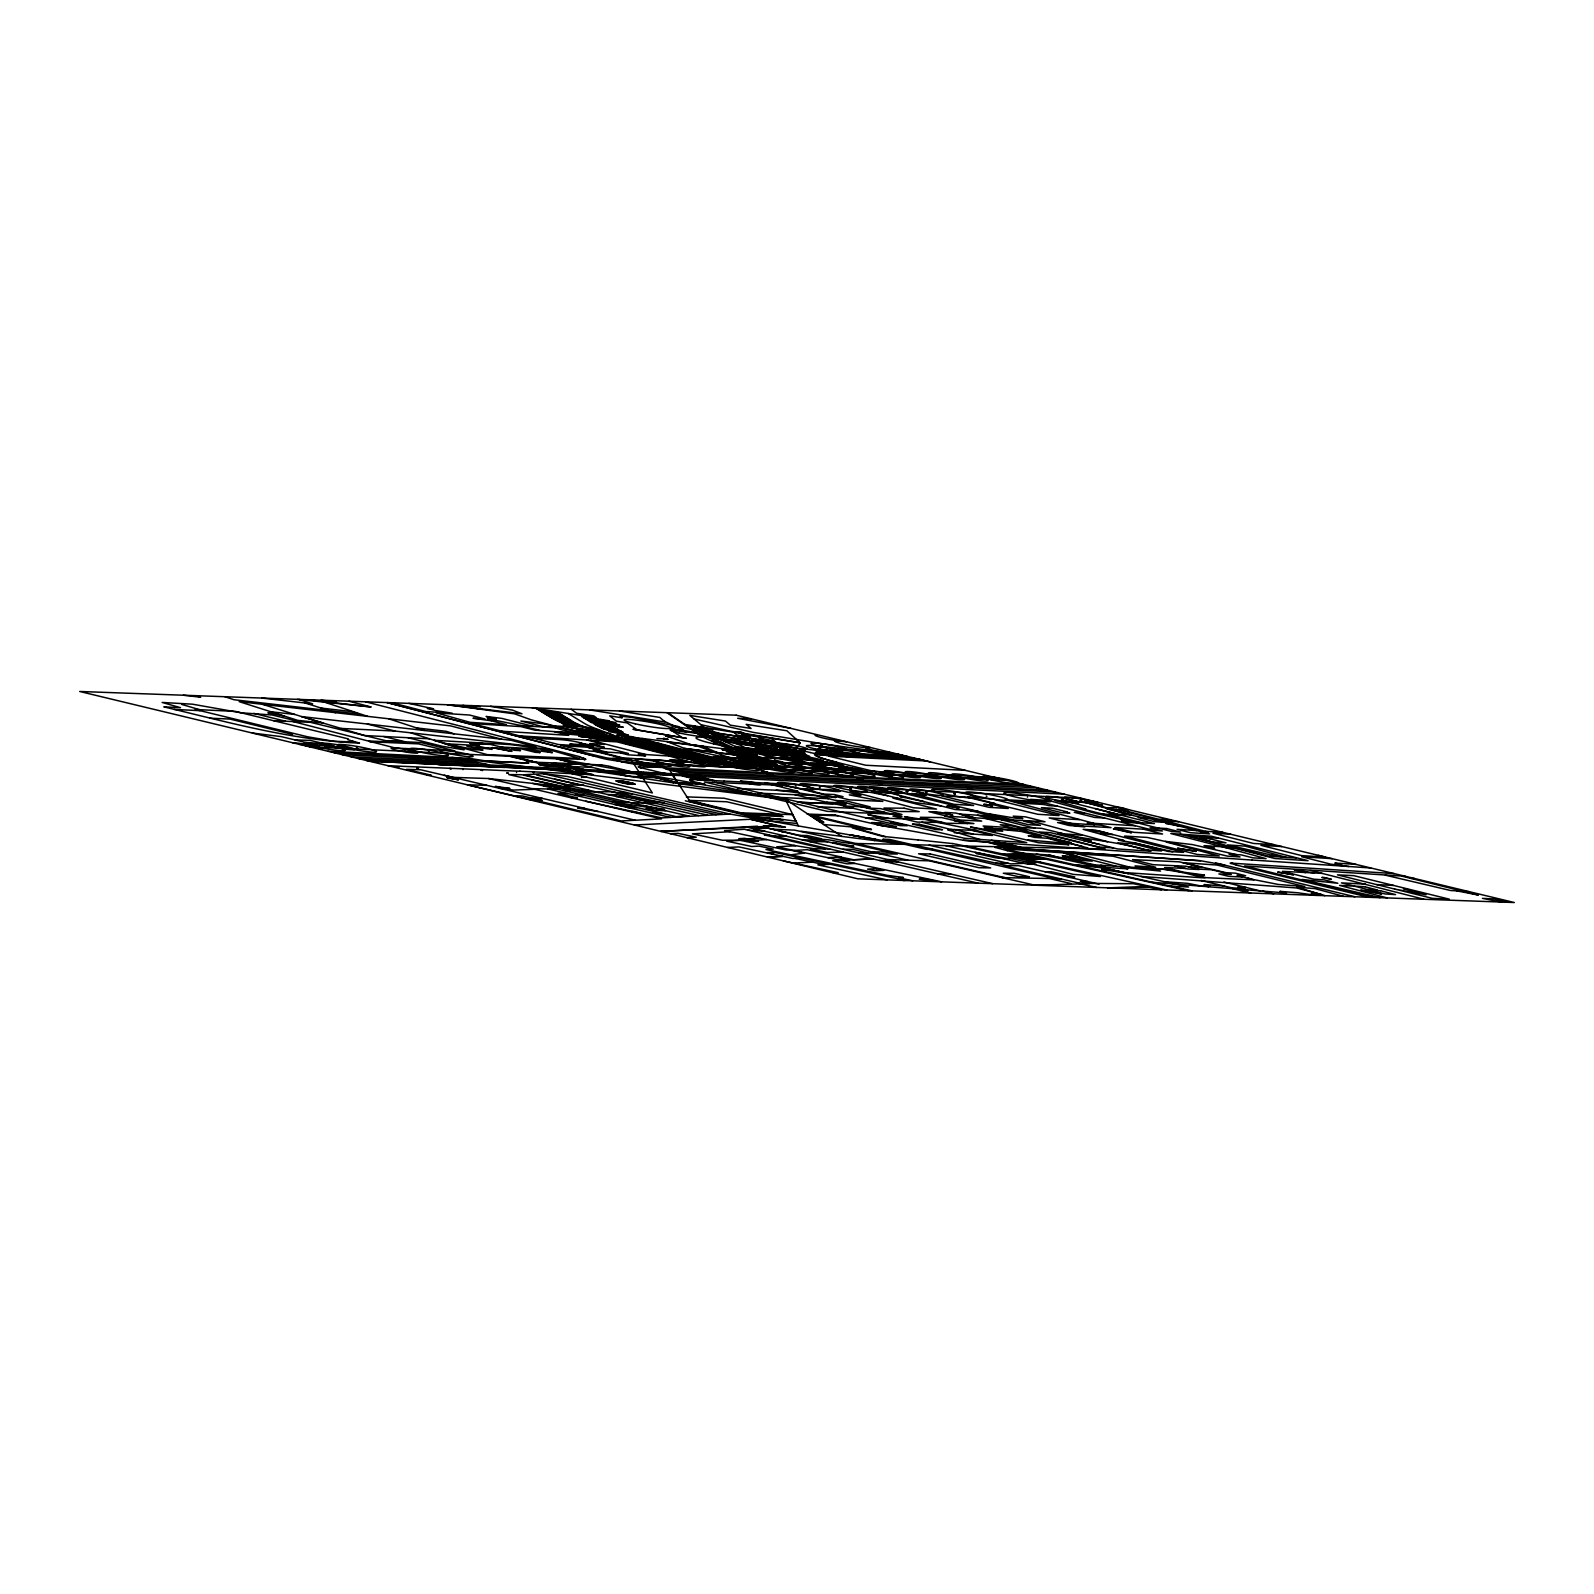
<?xml version="1.0" encoding="UTF-8"?>
<svg xmlns="http://www.w3.org/2000/svg" width="1594" height="1594" viewBox="0 0 1594 1594"><rect width="100%" height="100%" fill="white"/><g stroke="black" fill="none" stroke-linecap="round" stroke-linejoin="round"><path stroke-width="1.5" d="M849.761 834.838L875.106 839.699M850.16 834.877L904.655 844.322L856.197 843.525L794.509 830.115L772.871 829.259M875.305 839.321L874.787 840.556L875.305 839.321L729.893 814.036L567.325 776.477L543.215 773.668L524.107 774.764L567.783 784.826L583.743 785.184M634.751 737.783L637.998 738.102M790.086 744.777L787.277 749.359A79.7 7.352 9.9 0 0 817.622 760.916L859.485 771.217M790.644 744.916L787.854 749.459A79.102 7.312 9.9 0 0 817.981 760.936M743.82 732.981L739.198 731.825L760.278 749.618L842.25 775.62L837.687 774.545M797.478 746.032L794.489 750.635A72.368 6.675 9.9 0 0 819.555 760.497L863.968 771.416M704.289 727.541L689.784 715.387L725.469 721.066L730.331 725.17L751.113 728.478L746.171 724.334L786.918 730.789L800.188 742.844L795.067 750.734A71.77 6.635 9.9 0 0 819.934 760.537M822.026 743.701L814.614 754.181A51.925 4.802 9.9 0 0 836.272 762.211L876.302 771.994M899.175 754.44L823.022 743.86L815.65 755.018A50.928 4.702 9.9 0 0 836.83 762.231M638.277 766.873L652.504 767.252C633.934 761.195 614.148 762.47 595.538 756.433L386.963 702.575M667.627 736.049L666.392 736.049L695.323 746.131M762.131 771.177L767.929 772.233L762.151 771.217L766.375 772.213M584.38 760.039L585.476 759.222L583.464 758.067M751.252 757.648L726.306 751.77L757.688 756.313L763.566 758.206L731.825 754.201L770.759 761.454L753.942 759.162M751.432 757.887L756.433 760.019L736.886 756.672L753.703 758.883M742.585 732.901C727.223 729.773 748.443 734.137 740.413 732.861M885.686 774.724L891.265 775.64M772.552 757.489L802.2 759.78C782.076 758.644 758.365 757.289 741.529 745.653L735.033 743.402L741.848 742.645L734.515 739.337L742.844 738.5L736.229 736.089M621.72 781.857L625.506 782.774M351.537 741.11L354.884 741.967L333.903 741.29L307.682 736.807L195.185 709.469L235.414 711.402L348.448 738.919L347.751 739.676L359.507 743.123C293.077 740.453 228.36 722.261 163.823 706.859L180.501 707.676L162.15 702.456L192.456 704.189L241.192 712.817L272.215 715.009L300.509 721.903L273.63 720.707M638.776 773.748L670.337 775.122M996.748 847.151L995.015 847.39L1007.328 850.658M838.544 770.241L807.421 762.689L802.539 761.075L799.451 758.186L774.305 750.953L776.019 749.957L772.951 748.782L777.115 747.984L772.99 745.534L776.198 744.936L772.393 743.262L777.713 742.784M638.457 766.714L639.732 766.674M638.397 773.668L637.082 773.708M693.788 745.175L697.554 745.673M871.42 829.617L852.312 827.924L882.678 836.432M585.775 801.204L661.649 817.901L729.893 814.036M814.195 760.039L759.441 757.548M663.762 738.5L667.786 739.198L663.781 738.62M673.027 782.754L673.086 782.754A18.351 1.694 9.9 0 0 672.947 781.737L672.09 781.379A18.351 1.694 9.9 0 0 641.565 775.76L640.868 775.72A18.351 1.694 9.9 0 0 638.158 776.657L638.477 776.816A18.351 1.694 9.9 0 0 642.681 778.211L643.318 778.39M1232.541 862.952L1230.847 863.589M627.598 783.013C625.366 783.431 632.718 783.272 626.223 782.515M730.032 831.729L692.394 833.861L722.361 840.237L742.963 840.217L726.625 841.154L751.77 846.514L759.023 846.095L773.249 849.124L765.957 849.522L887.28 875.365L903.399 877.497L898.578 877.776L912.724 880.785M760.059 838.145L747.267 838.862L754.002 840.317L766.754 839.58M791.122 849.861L786.739 850.12L740.572 840.357M793.852 850.439L807.102 849.702L841.014 856.914L827.824 857.652M790.803 854.822L804.392 853.089L789.608 849.941M854.922 863.41L847.171 863.848L832.666 860.76L872.755 858.867L853.806 859.804L840.098 856.954M660.653 831.331L771.994 826.19M661.032 831.41L757.568 826.21M793.772 845.358L814.016 848.745L829.717 848.964M814.016 848.745L810.429 848.944L827.147 852.451L843.246 852.073M444.168 775.262L452.935 777.354L488.541 778.53L532.595 783.391L676.294 816.686L688.827 816.048L508.765 774.584L521.816 774.724L698.75 815.55M676.294 816.686L688.827 816.048M634.332 824.995L750.495 819.276A11.198 1.036 9.9 0 1 752.527 819.316L797.219 823.48M903.24 880.506L905.531 880.386L774.286 852.272L767.073 852.611L773.927 854.085L772.572 854.145M767.591 857.074L782.873 856.357L767.431 857.034M801.483 858.09L792.895 858.489L739.018 846.932L727.601 847.45M793.453 863.051L812.661 862.155M830.374 864.287L817.822 864.865L887.081 879.868M840.715 860.401L849.383 860.003L835.834 857.213M1089.519 883.554L1035.164 885.268L929.222 860.84L887.938 859.584M1023.986 863.31L1010.795 863.888L929.123 845.159M686.875 837.647L696.259 837.248L678.187 833.363L670.397 833.682M1169.617 886.005L1188.666 887.021L1176.83 884.232M753.783 828.721L768.129 828.183L817.403 840.098L802.26 839.879M833.283 872.894L838.165 872.695L783.411 860.88M834.041 764.981L769.344 762.111M722.002 739.596L714.491 739.078M778.549 766.156L853.906 769.902M1003.084 854.065L1020.798 853.667M1006.412 854.842L1024.464 854.444L1007.109 850.638M1023.986 858.708L1041.878 858.309L1159.017 884.232M1027.672 859.465L1045.186 859.066M1060.966 878.912L1056.304 879.011L929.382 849.383M1015.717 857.911L1008.245 857.931L1026.197 861.956L1040.842 862.394M1107.531 887.818L1148.876 887.041L1161.329 889.771M1107.71 887.838L1148.876 887.041L1133.553 883.714L1077.982 883.315L1096.632 887.44M1068.379 877.079L1074.854 876.979L1051.343 871.779L1044.947 871.719M595.997 791.839L612.694 791.74M554.612 779.127L616.559 792.616L627.08 792.656L722.54 814.295M571.349 797.857L577.287 797.837L557.98 793.334L567.902 793.613M975.229 852.332L1009.46 858.947L995.592 857.811L976.146 853.428L980.011 853.428M933.028 849.443L926.512 849.343L882.817 839.301L889.432 839.4L912.246 844.641L945.561 845.657L1027.652 864.147L1035.841 864.127L1026.197 861.956M1027.652 864.147L1033.012 864.147L1073.061 874.349L1100.418 876.541L1038.013 862.294M632.419 738.321L616.858 734.854L631.662 736.647L636.365 738.321L628.375 738.62L647.861 741.907L632.28 738.46M749.698 765.08L694.705 745.056M740.313 765.459L742.704 765.877L634.89 737.504M760.338 764.781L767.132 765.02L747.586 761.673L772.512 767.611L752.966 764.203L759.78 764.502M621.002 793.772L632.18 793.812M741.768 812.82L743.422 812.88M598.866 792.497L579.299 790.823M575.095 795.286L584.101 795.326M937.85 822.404L977.401 830.554L950.662 829.398M903.559 818.838L917.208 822.086L941.895 822.444M799.849 835.435L807.142 835.515L821.687 838.842L814.295 838.743M851.136 842.827C840.118 843.605 829.836 838.125 818.698 839.759M751.85 738.839L755.895 739.477M664.24 802.858L636.743 799.072L707.636 815.112M809.692 841.572L827.545 841.771M836.75 843.465L832.686 842.549L853.866 846.235L846.693 846.155M871.579 851.854L888.695 852.053M912.246 844.641L995.851 863.131L1008.185 863.29M543.773 785.981L559.115 786.181L532.595 783.391M954.029 820.412L973.914 823.58L946.358 823.261L920.296 817.284L941.616 817.563L967.518 823.5L954.029 820.412M747.686 830.056L765.08 831.331M945.561 845.657L1105.18 848.964L1010.018 825.353L1000.195 824.756L1071.288 842.788L1050.884 838.564L1055.726 838.842M1087.905 881.562L1080.393 881.462L1089.519 883.554M636.743 799.072L638.915 799.112L617.834 794.709L607.772 794.549M665.535 810.688L654.556 810.529L646.028 808.557L656.967 808.716L612.096 801.822L629.391 802.36M768.906 834.937L764.323 834.877L825.094 848.885M773.847 836.073L786.619 836.272M843.047 849.263L852.89 849.403L868.511 853.109M879.569 860.441L892.52 860.64M885.367 861.776L898.398 861.995M531.599 779.845L580.375 789.966L588.445 790.106M565.491 784.806L567.783 784.826M564.037 786.201L572.107 786.32M503.744 788.313L509.901 788.412L495.435 786.4L503.724 788.313M615.882 796.422L624.35 796.562L647.881 801.403M660.235 809.473L664.519 809.533L642.98 805.488M781.598 831.789L784.128 831.829M811.645 838.763L814.574 838.803M937.352 873.751L950.642 874.01M624.051 804.591L614.387 804.392L630.288 807.441L627.219 807.381L637.102 807.62M652.504 813.239L662.187 813.438M534.727 789.309L513.507 790.066L498.902 788.173M531.858 788.631L557.681 789.209M631.005 802.738L656.449 803.376M634.432 811.565L631.503 811.485L640.569 813M786.858 763.127L812.243 763.765M788.392 763.367L814.315 764.223M514.025 795.765L522.513 795.964L542 800.527L533.273 800.288L467.321 784.806L486.847 785.344M858.787 852.87L878.115 853.348L907.922 860.182M426.953 775.082L431.137 775.182L406.45 769.384L420.756 769.782L635.229 820.233M528.252 799.112L537.895 800.407M295.029 739.935L310.133 740.373L334.262 746.052L299.413 744.378M913.94 757.987L816.726 752.766M562.662 790.365L571.588 790.624L621.261 802.161M542.438 798.415L531.738 798.116L542 800.527M584.46 808.297L577.765 808.118L598.268 811.545M715.885 782.475L865.343 817.702L924.938 819.455L937.83 822.404M834.937 815.012L807.142 814.076L871.181 829.358M811.047 814.873L838.105 815.769M907.245 756.393L850.857 753.165L819.336 749.06M800.766 756.293L745.773 751.212M763.327 825.812L779.127 826.708M1239.674 890.369L1248.241 890.667L1244.177 889.611M656.927 738.58L667.308 738.958M815.57 754.819L920.435 759.561M536.002 762.271L577.506 763.765M592.31 767.431L542.159 765.22M489.119 764.881L462.878 759.083L334.282 752.766M677.291 782.674L701.4 783.531M680.259 783.431L705.046 784.308M686.436 796.88L724.134 798.235L792.836 814.673L798.415 825.911M701.659 804.711L708.115 804.95M780.801 815.371L743.342 814.016L689.704 801.204M745.095 815.092L783.152 816.546L778.609 814.155L726.764 801.762L689.106 800.387L740.931 812.801L792.836 814.673L785.404 799.431M1087.367 864.426L1171.371 869.766L1204.925 877.955L1123.611 872.516L1087.566 864.426M1380.005 897.661L1301.84 879.45L1337.864 883.275L1324.375 879.888L1313.735 879.191L1282.353 871.34L1322.223 873.373M1373.39 897.422L1244.535 865.941L1405.27 876.282M751.173 718.814L737.683 718.296L790.823 728.358M902.981 755.357L821.269 746.331M485.732 747.885L506.513 748.343L490.514 744.458L470.071 743.422L479.136 745.613L444.885 743.721L463.874 748.662M679.821 783.411L657.565 777.972M866.897 808.058L880.645 808.616L902.005 814.534L892.122 814.135L815.829 795.605L757.668 793.115M388 765.698L520.142 771.257M916.968 758.724L816.148 753.583M904.515 818.858L892.899 816.028L901.965 816.427L892.7 814.175L827.166 811.346L704.289 781.957L786.46 785.563L835.933 797.518C815.809 796.283 796.163 791.899 776.119 790.226M209.89 718.177L230.014 719.073L292.599 734.396M368.991 740.991L391.088 741.987L310.531 722.341L293.017 721.564L395.412 748.044L454.888 750.854L421.015 742.545L386.804 740.931L391.088 741.987M552.839 750.495L541.442 749.977L552.361 752.667L526.379 749.2L540.167 752.607L535.504 752.368L521.736 748.961L511.774 748.443L520.521 750.615L514.364 750.296L501.154 747.028L549.033 749.499L509.781 744.537L434.226 740.313M708.075 758.346L690.282 754.719L705.106 756.512L709.768 758.007L706.441 758.704L709.131 759.88L740.154 766.056L724.792 764.144L720.608 762.709L725.947 762.171L724.732 761.494L708.154 758.545M888.715 778.43L1023.507 784.368M1029.883 785.902L665.395 769.005L687.413 774.385M902.862 781.857L1037.833 787.815M483.141 764.124L489.318 764.941M737.364 788.472L797.638 791.202L765.12 782.913L782.355 785.981L771.875 784.965M828.462 798.674L807.281 797.717L833.184 803.814L797.339 802.161L846.015 804.372L839.62 802.818L846.693 803.137L826.728 802.22M835.854 800.487L846.135 800.945L870.204 806.823L859.903 806.345M843.824 805.986L861.716 806.803M866.399 811.485L884.531 812.302M1249.955 878.473L1247.604 878.374L1278.209 884.451L1304.848 886.583L1216.899 865.024L1182.907 862.713L1226.344 872.735L1235.151 873.133L1245.731 875.724L1237.024 875.305L1253.94 879.928L1206.22 877.676L1193.328 874.528L1204.486 875.046L1183.963 872.237L1164.576 867.495L1185.717 868.471M369.788 741.768L418.644 743.88L445.264 750.395M713.156 764.303L768.109 766.953L701.858 736.627L667.029 712.697M995.015 777.513L765.937 765.957M1004.579 779.825L645.052 763.108L664.22 767.79M624.27 762.211L633.635 762.629M634.312 762.809L1004.897 779.884M635.867 763.187L647.602 763.725M637.421 763.566L649.176 764.104M638.995 763.944L650.731 764.502M640.549 764.323L652.305 764.881M642.123 764.721L653.859 765.259M643.677 765.1L656.987 766.017M646.805 765.857L658.541 766.395M648.359 766.236L660.115 766.794M649.934 766.614L661.669 767.172M651.488 767.013L663.243 767.551M1055.089 791.979L359.088 758.744M368.931 761.095L569.596 770.34L593.008 774.784M369.23 761.175L504.481 767.411M519.823 771.177L584.819 774.266M627.618 776.198L656.27 777.733M593.347 774.724L575.852 770.56L638.995 773.628L610.462 766.555M797.638 791.202L792.935 790.983L799.252 792.537M816.925 806.644L853.467 808.337M1188.447 866.837L1202.494 867.515L1179.361 861.836L1132.557 859.644L1153.239 864.705L1185.896 866.239L1199.206 869.507L1187.709 868.969L1174.34 865.701M1197.632 869.089L1211.898 869.766L1231.285 874.508L1218.872 873.93L1228.874 876.381L1242.025 876.999M174.204 709.41L200.087 710.665M341.076 728.438L394.913 731.048L535.943 746.809L511.196 740.293L301.704 716.603L262.492 704.309M386.804 740.931L405.334 741.808L383.676 736.508M305.092 745.733L306.725 746.012M513.069 756.473L309.395 746.769M663.901 767.71L889.034 778.49M462.878 759.083L469.353 759.959L465.667 759.78M673.246 770.918L902.722 781.857M351.138 756.831L478.12 762.868M679.602 772.472L1047.119 790.066M569.935 770.281L366.859 760.617M637.401 773.767L612.714 772.532L627.936 776.258M1064.234 794.171L667.966 775.003L660.055 773.07M724.074 781.08L1080.891 798.196M775.8 797.239L813.677 799.052M1394.83 889.113L1337.466 874.867L1353.824 875.664L1449.344 899.175L1432.348 898.339L1394.83 889.113L1426.072 894.792L1403.457 888.675L1407.462 888.874M919.399 759.302L930.497 761.992M925.616 760.936L828.741 756.134L865.662 765.24L965.127 770.32M408.024 737.723L442.375 746.311L464.073 749.838L429.483 738.799L364.707 735.551L301.704 716.603L322.924 722.979L297.739 720.368L239.14 701.619L450.584 725.888L501.751 739.237M453.334 745.454L476.088 749.778L483.042 750.057L466.843 746.151L492.068 749.419L475.43 745.414M327.965 751.252L469.373 758.346M485.971 760.956L528.351 763.068L526.399 761.135L532.874 761.514L512.77 756.592M342.232 754.679L470.549 760.996M539.051 764.462L563.28 766.873L545.248 765.977L539.051 764.462L569.158 765.937M685.54 776.278L697.435 776.856M687.094 776.657L698.989 777.234M688.628 777.035L700.543 777.613M690.182 777.414L702.097 777.992M691.736 777.792L703.651 778.37M693.29 778.171L705.186 778.769M694.845 778.549L706.74 779.147M696.379 778.948L708.294 779.526M697.933 779.327L709.848 779.904M711.402 780.283L692.812 779.546A18.451 1.694 9.9 0 0 693.131 781.558L704.847 784.308M712.299 780.502L724.373 781.16M989.077 813.837L1015.219 818.14L1022.79 818.559L1013.146 816.148L1025.301 816.825L1045.006 821.787L1006.053 819.595L969.73 810.469L977.819 810.987L955.244 809.533L889.591 792.876L871.878 791.7L914.478 802.539L940.719 805.847M1469.429 891.723L1463.69 891.425L1401.744 876.142M470.071 743.422L485.194 744.199L479.575 742.844M737.663 763.745L761.055 766.375M807.879 767.491L833.483 768.985M1069.654 856.257L1092.229 861.119L1064.035 859.305L1096.951 866.538L1072.722 864.725L1103.307 867.953L1174.957 884.092M1376.658 884.57L1393.554 885.447M1462.455 891.126L1456.458 890.807L1478.395 895.051L1462.455 891.126L1450.64 890.528L1385.345 875.166M1410.311 878.254L1414.436 878.473M1365.62 884.152L1341.411 882.877L1354.8 886.204L1339.518 885.387L1387.318 897.94M760.139 753.285L787.954 754.978M761.394 753.703L788.97 755.197M1093.902 801.324L1084.578 800.806L1102.59 805.309L1095.317 804.91M1119.127 807.381L1107.073 807.839L1086.909 802.798L1094.201 803.197M991.707 818.778L998.143 819.137L984.215 815.61L960.066 814.135L974.492 817.802L991.707 818.778L977.6 815.211M1133.653 842.748L1118.41 840.177L1123.949 840.496L1083.163 829.358L1095.078 830.056L1183.645 852.372L1168.541 851.495L1133.653 842.748L1172.626 851.734M1097.868 802.28L1096.871 802.021M1044.249 804.512L1021.336 803.197L1013.445 801.224L1036.598 802.579M1095.118 808.576L1116.956 814.155L1130.843 814.952L1084.059 802.081L1055.069 800.427L1085.912 809.075L1081.987 808.855L1135.924 822.464L1154.415 823.58L1121.419 815.231L1108.687 814.414M898.358 798.435L892.959 798.136L936.555 809.094L913.442 807.759L849.881 791.082L870.663 792.357L887.559 795.705M1115.162 813.657L1109.962 813.358L1116.019 814.893L1102.45 814.016M1001.57 819.854L1011.293 820.392L1028.309 824.676L1040.344 825.353L1023.986 821.249L1034.088 821.827L1107.611 841.752M1080.812 825.911L1111.038 827.645L1101.354 825.194L1057.599 822.544L1069.116 825.473L1084.837 826.907L1049.171 817.921L1079.337 819.655M1033.589 827.884L1041.719 828.342L1062.54 833.582L1058.197 833.323C1089.041 840.018 1120.622 841.911 1151.047 851.256L1117.414 848.925L1083.402 840.397L1091.213 840.835L1071.407 835.854M1099.84 844.521L1050.326 832.646L1039.308 832.008L1099.043 847.032L1113.011 847.829M599.663 764.781L600.978 764.941M1057.36 806.146L1048.792 805.647L1030.999 801.164L1005.296 799.69L1094.042 823.361L1135.247 825.732M994.517 804.093L989.834 803.834L1008.245 808.477L989.137 807.341L941.795 795.904L967.239 797.199L1037.833 814.295L1059.054 815.57L993.381 799.172A21.499 1.992 9.9 0 1 965.924 792.716L965.805 792.577A21.499 1.992 9.9 0 1 981.864 793.294L984.594 793.732A21.499 1.992 9.9 0 1 1008.125 799.829L1007.308 800.208A21.499 1.992 9.9 0 1 995.971 799.511L968.036 796.701L994.815 803.476L991.209 803.256M1084.02 812.86L1074.236 812.302L1094.779 817.463L1104.582 818.021M946.497 813.936L932.729 811.884M1081.828 835.276L1058.197 833.323M501.532 731.208L568.739 735.352L554.333 731.686L594.642 734.814L534.488 730.052L520.939 726.605L472.043 723.556L519.425 735.85C541.462 741.29 565.093 736.368 586.652 744.956L569.855 743.92L576.689 745.653M1128.592 809.672L1118.39 809.055L1158.041 819.097L1170.952 819.874M924.341 801.702L899.933 796.562L905.392 796.9M1164.895 820.89L1178.604 821.707M1093.962 823.341L1087.247 822.942L1094.54 824.795M1205.164 831.291L1222.797 832.347M1230.767 834.26L1212.954 833.204L1253.542 843.465L1274.104 844.7M1218.115 838.285L1188.785 836.073L1267.967 856.117L1296.141 858.05M1017.351 829.119L1027.174 829.717M1281.895 846.573L1260.914 845.318L1301.64 855.619L1324.913 857.014L1318.198 855.32M1246.129 887.459L1237.821 886.961L1245.073 888.735L1231.584 887.778L1200.979 880.466M561.506 733.499L592.171 736.368L599.563 738.241L588.445 737.544L609.904 741.429M519.425 735.85L617.097 741.887L673.604 756.293M739.038 753.304L741.589 753.125L722.082 749.658L748.522 754.879M676.175 750.116L660.314 747.307L658.76 746.51L662.327 745.733L657.664 744.239L642.88 742.406L675.577 748.801L678.307 749.937L674.461 750.734L679.144 752.229L693.948 754.022L676.533 750.415M337.131 746.231L338.705 746.63M428.507 751.95L429.284 751.93M455.685 753.265L457.299 753.544L455.804 753.424M1080.194 800.327L1081.788 800.606L1080.214 800.447M1061.524 799.57L1063.138 799.849M1062.979 799.949L1061.584 799.71M953.75 793.573L955.324 793.951M885.547 789.847L887.141 790.245M986.148 796.064L986.945 796.223M873.632 789.389L875.226 789.668L873.691 789.528M906.209 791.381L907.823 791.541M907.763 791.66L906.249 791.401M795.227 785.882L796.123 786.201M819.356 787.396L820.193 787.695M895.111 794.27L897.701 794.43L889.611 792.397L903.38 793.214L1013.465 820.013M449.787 768.467L451.401 768.746L449.807 768.587M480.89 770.121L482.464 770.52M506.892 772.931L508.486 773.21L506.952 773.07M397.225 766.654L398.819 767.033M416.891 767.929L418.485 768.208M418.425 768.308L416.951 768.049M632.18 784.288L634.512 784.128L632.758 783.312M1210.982 848.108L1214.728 848.347L1204.008 845.617L1222.498 846.793L1266.094 858.648L1252.824 857.831L1241.347 854.902L1229.054 854.145L1240.052 856.934L1227.619 856.157L1165.413 841.373L1192.432 844.601L1236.426 854.583M1196.656 830.574L1177.069 829.318L1190.3 832.666L1209.607 833.901L1148.278 818.16L1138.275 817.523L1154.534 821.687L1164.517 822.325M1348.863 866.518L1330.572 864.127L1301.66 856.715L1332.225 858.688M710.127 729.135L712.239 729.275L709.529 728.637M1121.419 815.231L1108.707 814.414L1141.962 822.843M1153.618 819.535L1161.628 820.053L1208.332 832.108L1200.68 831.61M1169.717 823.66L1165.872 823.421L1179.102 826.071M1356.016 864.406L1334.855 863.051L1341.809 864.845M996.389 847.072L1012.27 848.187L988.32 841.971L963.473 840.257M1182.828 872.556L1163.122 869.228L1149.912 868.391L1160.552 871.061L1121.02 867.156L1127.875 868.869L1104.981 867.375L1099.501 866.14L1105.24 866.498L1100.737 865.263M735.412 746.43L775.959 751.531M624.35 741.409L610.721 738.958L624.27 741.389M676.015 749.778L686.356 750.475M678.924 750.535L689.266 751.212M705.305 757.349L715.646 758.047M708.214 758.106L718.555 758.804M598.228 751.571L622.656 757.808L691.657 762.43L669.082 756.014M1067.562 843.445L1062.441 843.106L1068.976 844.8L1038.531 842.728L970.467 826.987L990.691 830.414L995.533 830.753L984.175 827.804L1021.077 831.41L1041.161 836.611L1028.19 835.734L1034.626 837.408L1047.617 838.285L1067.562 843.445L1027.572 839.899M1234.154 848.048L1225.128 847.45L1170.793 833.542L1211.42 836.232L1308.036 860.68L1274.782 858.508L1180.138 834.16M1251.967 860.003L1370.82 867.973M1005.156 847.649L1011.991 848.108M1025.042 848.984L1200.222 860.7L1224.65 865.024M1200.501 860.78L1025.321 849.044L1001.47 842.867L1252.266 860.063M1394.172 873.612L1230.11 863.071L1236.446 865.064M1019.781 853.069L1049.171 855.022L1066.386 859.465L1036.299 854.165M678.785 761.573L705.106 763.347L679.223 756.652L638.258 754.082L645.51 755.935L628.116 754.839L620.843 752.986M990.691 830.414L1002.726 831.231L991.368 828.302M954.268 832.726L992.345 835.455L972.3 830.335L976.205 830.514L1026.735 842.628L980.031 839.48L947.792 829.876L953.491 830.076L921.89 822.245M1004.061 843.525L963.613 840.317L883.295 825.951A18.47 1.714 9.9 0 1 876.461 824.536M992.345 843.007L1005.495 843.903M993.799 843.385L1006.95 844.282M995.234 843.764L1008.384 844.661M996.688 844.123L1009.839 845.039M998.123 844.501L1012.728 845.776M1001.012 845.258L1014.183 846.155M1002.467 845.637L1015.617 846.534M1003.921 846.015L1017.072 846.912M1005.356 846.374L1018.506 847.291M1006.81 846.753L1021.395 848.028M1009.699 847.51L1022.85 848.407M1011.134 847.888L1024.284 848.785M1049.171 855.022L1057.758 857.253L1071.925 858.21L1062.461 855.759L1079.337 856.895L1063.377 852.85L1116.139 866.239M1140.786 876.401L1296.599 887.958L1321.884 894.613L1311.284 893.716L1317.76 895.41M742.107 732.921L740.612 732.762M646.566 742.146L657.047 742.884M649.435 742.904L659.916 743.641M1100.318 833.682L1112.911 834.559M600.619 764.901L576.51 763.825M1364.703 895.35L1371.617 895.848M1164.278 881.681L1187.789 883.375L1202.653 886.304M1224.411 886.065L1204.008 884.57L1210.105 886.085L1204.108 885.666L1208.71 886.782M719.83 739.217L724.891 739.297L705.345 735.87L722.062 739.496M586.751 777.214L586.193 777.175A18.351 1.694 9.9 0 0 581.511 777.613M619.289 780.881L615.802 780.801L619.05 782.036M980.031 839.48L964.47 838.265L876.481 818.041M1143.037 867.953L1135.067 865.901L1155.77 867.295L1112.911 856.197L1003.782 848.805L1152.522 882.299L1286.537 892.999L1279.902 891.365L1297.835 892.779L1316.245 895.37M742.346 765.957L740.333 765.578M632.32 784.407L630.387 784.128M780.163 819.296L756.034 817.005L761.274 818.2M758.306 817.503L782.136 819.754M783.132 819.993L756.253 817.722L745.633 815.192M796.123 821.229L779.147 818.997M823.46 824.477L860.421 827.665L809.951 815.51M778.848 826.628L785.483 827.246L750.176 819.196L782.594 826.947M600.719 764.861L601.755 765.02M882.418 836.352L918.264 839.958M771.317 764.383L777.513 764.542L766.017 761.693L742.226 759.103L761.733 762.57L758.007 761.135L784.328 767.79L764.801 764.443L770.998 764.602M714.092 735.332L741.17 739.118M918.044 839.879L952.794 843.605M670.775 775.142L672.788 775.421L675.557 779.785M775.401 751.352L791.66 753.006M743.681 748.044L777.035 751.93M297.381 699.348L370.904 706.939L348.947 701.201M307.164 699.706L370.904 706.939M261.755 698.052L312.643 703.851L299.194 699.547M270.96 711.761L294.85 714.451M320.992 708.055L351.537 711.582L358.849 714.072L233.979 699.726L224.854 696.717M183.35 695.223L200.665 697.216L196.002 695.681M416.552 727.92L446.32 731.347L454.031 733.838M277.715 713.933L267.892 712.777L283.911 715.925M672.329 775.381L638.975 767.272M620.245 780.881L621.7 781.14M621.182 781.06L616.539 781L620.405 782.375M629.889 784.069L635.309 784.268L632.4 783.212M725.31 741.768L737.165 743.163M772.951 748.782L787.735 750.734M719.372 739.138L721.883 739.437M601.974 765L608.45 766.056M252.37 733.041L281.261 736.627L317.206 745.235M630.268 784.208L628.813 783.929M801.065 831.271L841.672 836.352L785.882 799.55M841.373 836.352L904.655 844.322M568.5 725.33L586.054 727.541A165.517 15.282 9.9 0 1 573.242 721.843L556.605 711.661M729.972 749.638L622.298 735.91L625.386 736.946A71.929 6.635 9.9 0 0 638.437 740.971L732.025 765.18M668.205 742.087L703.372 746.51M684.503 748.403L736.308 754.938M684.982 748.582L737.046 755.277M639.911 743.9L578.821 736.189L586.592 737.165M831.291 768.069L892.401 775.78L889.432 775.182M666.77 741.529L685.918 748.941L720.727 756.313L746.231 759.521M721.245 756.492L746.988 759.88M731.008 760.079L753.583 762.928M758.086 765L750.535 764.044L739.257 759.92L750.156 761.334M740.393 763.526L760.298 766.037M740.911 763.705L760.677 766.196M451.779 757.409L786.559 799.71L552.739 757.768M1015.358 854.424L1013.804 854.464M490.474 706.321L512.411 710.107L521.995 713.773L447.316 704.767M471.286 705.624L480.432 706.819M462.838 705.325L477.742 708.672M683.766 756.771L566.029 729.076L531.121 719.791L514.703 713.873L447.675 704.807M1033.629 858.827L1035.283 858.787M712.219 729.275L690.78 725.868L705.684 736.209L770.56 766.734M749.12 765.02L747.486 764.702L749.718 764.961M621.381 781L622.796 781.279M629.69 784.128L627.697 783.77M718.097 738.082L787.715 748.642M563.818 723.537L582.009 725.987M601.277 727.88L621.341 731.148L603.249 728.717L594.084 724.094L613.371 727.103L619.727 730.451M621.959 781.08L623.951 781.458M812.462 817.164L817.104 817.782M813.976 818.16L818.3 818.778M815.391 819.117L819.734 819.714M819.057 821.528L823.839 822.245L816.805 817.762M560.072 721.943L578.522 724.513M712.159 741.11L721.624 742.445M713.395 741.668L722.859 743.003M670.636 737.086L666.392 736.049M725.609 747.307L735.073 748.662M726.824 747.885L736.289 749.22M740.274 754.101L749.738 755.436M752.488 759.74L761.952 761.075M753.703 760.298L763.187 761.653M692.314 783.63L690.282 783.571M740.513 739.138L786.539 745.295L775.043 742.386L766.993 741.887L788.831 746.829M739.217 739.178L774.664 744.378M556.784 720.368L575.593 723.118M773.488 784.328L773.907 784.607M404.418 750.415L404.717 750.654M628.494 783.969L626.542 783.59M800.029 742.684L730.132 731.088L700.882 724.692M597.81 726.246L617.117 729.076M526.399 761.135L626.362 775.879M628.853 776.238L784.148 799.152M539.569 710.007L558.657 712.917M541.641 711.283L560.709 714.192M608.211 722.122L600.181 721.703L619.707 725.051L596.455 719.253L615.961 722.74L607.932 722.241M543.674 712.558L562.782 715.467M545.766 713.813L564.854 716.722M547.838 715.088L566.926 717.997M549.97 716.364L569.018 719.273M552.042 717.639L571.11 720.548M554.114 718.914L573.202 721.803M615.802 731.985L603.688 729.036L619.528 731.008L623.214 732.383L608.749 731.626L628.295 735.033L616.161 732.025M750.933 783.033L750.913 782.833M623.174 781.259L624.529 781.538M516.516 772.333L516.615 772.552M463.117 769.444L462.937 769.623M637.381 729.932L632.977 729.255L686.436 738.341L637.381 729.932L627.08 722.879L616.42 721.185L609.705 715.865L622.278 717.858L620.106 716.124L631.324 717.3L678.068 726.426L686.596 732.284L670.815 729.833L680.777 736.667M613.889 738.68L613.59 738.64C586.054 733.539 558.836 724.134 535.843 707.955M692.354 729.594L701.958 731.088M693.051 730.072L702.675 731.566M532.117 707.816L596.594 717.918L593.865 715.945L576.669 713.255L571.13 709.23M700.164 734.973L709.788 736.468M700.882 735.452L710.486 736.946M583.703 717.738L602.97 720.767M585.775 719.014L605.043 722.022M587.847 720.269L607.115 723.297M589.919 721.544L609.187 724.573M615.463 728.378L596.017 725.25M736.747 743.222L773.449 748.981M735.89 743.302L774.465 749.359M469.154 758.286L486.19 761.015L528.73 763.147L526.797 761.215M619.508 710.984L659.836 717.439L665.077 722.002L589.581 709.908M684.862 724.453L800.188 742.844M686.655 725.668L713.176 729.893L711.402 728.677M1027.453 797.08L1027.592 797.1M626.263 783.072L621.78 782.016M700.922 730.371L798.096 746.072M736.787 736.289L777.274 742.824M624.43 781.458L625.705 781.678M626.621 783.69L623.453 783.112M337.251 746.39L338.745 746.51M823.022 743.86L753.205 732.363L694.107 718.994M737.165 740.752L776.677 747.745M821.269 768.248C817.543 767.85 824.516 769.105 821.269 768.248L764.542 750.136L753.464 738.859M653.919 765.08L656.788 765.797M643.318 765.16L640.409 764.443M703.233 778.131L706.102 778.848M693.35 778.35L690.461 777.633M566.129 760.956L568.978 761.653M656.25 777.693L657.525 777.932M619.508 774.086L622.377 774.784M523.25 759.282L520.341 758.585M739.377 731.985L742.665 732.841M886.264 790.126L887.161 790.126M1013.844 845.896L1016.534 846.593M1000.972 845.438L998.242 844.74M625.705 781.737L628.853 782.255M625.366 783.391L624.19 783.172M324.917 746.53L324.877 746.709M952.674 843.545L975.767 848.088M908.66 789.907L912.406 790.624A19.726 1.813 9.9 0 1 922.667 793.075L923.384 793.294A19.726 1.813 9.9 0 1 925.895 794.29L973.615 805.508L954.109 804.332L911.449 793.473L926.154 794.45A19.726 1.813 9.9 0 1 916.43 794.709L915.295 794.569A19.726 1.813 9.9 0 1 902.862 792.557L901.626 792.318A19.726 1.813 9.9 0 1 889.412 789.209L888.496 788.831A19.726 1.813 9.9 0 1 908.62 789.907M481.886 770.261L482.484 770.4M398.161 766.774L398.839 766.933M626.88 781.957L628.016 782.176M836.989 774.325L842.748 775.461M623.613 783.072L622.218 782.873M657.027 777.852L658.103 778.051M623.035 782.953L621.62 782.734M742.266 767.67L740.333 767.272L741.808 767.65M665.654 736.129L671.194 737.285M626.462 782.574L627.657 782.893M941.556 881.821L776.736 846.812L795.585 845.756L724.513 830.534L744.298 829.279L978.098 883.156M1070.969 859.704L1095.277 864.924M795.107 858.389L823.998 864.586M1152.522 882.299L1192.033 890.867M1158.838 884.232L1188.925 890.747M629.132 782.395L632.997 783.252M1023.567 854.464L1041.141 858.309M1021.854 854.504L1040.284 858.329M1020.14 854.543L1038.571 858.369M1019.283 854.563L1036.857 858.409M1017.57 854.603L1036 858.429M1015.856 854.643L1034.287 858.469M1015.019 854.663L1032.573 858.508M1013.306 854.683L1031.716 858.528M1011.592 854.723L1030.023 858.568M1010.735 854.743L1028.309 858.608M1009.022 854.783L1027.453 858.628M1008.165 854.802L1025.739 858.668M975.608 848.088L1006.591 854.842M1007.308 854.822L1166.708 889.97M963.633 846.255L1035.482 862.334M609.227 766.276L610.701 766.575M865.343 817.702L900.172 825.632L907.325 825.712L890.448 821.846L892.819 821.747M543.215 773.668L627.08 792.656M716.284 814.654L612.036 791.74M834.718 814.992L876.66 824.536A18.072 1.674 9.9 0 0 883.355 825.931M1099.083 884.132L1018.626 865.681L1003.602 865.701L1079.796 883.235M848.227 842.788L897.342 854.025L880.227 853.846L762.53 826.887L748.682 827.565L992.703 883.674M995.851 863.131L1006.93 865.681M536.52 774.963L580.674 785.145M1071.387 883.634L1049.33 878.513L1002.028 877.636L1004.997 877.696L856.197 843.525M548.017 788.99L670.576 817.443M1215.604 862.932L1354.92 896.764M620.883 782.495L618.95 782.116M488.541 778.53L661.53 818.878L621.341 820.95L535.564 800.347M923.145 819.416L904.436 816.666L915.016 819.177M888.934 818.399L867.853 814.634L883.036 818.22M1232.541 888.675L1250.712 892.999M870.463 829.219L871.42 829.438M722.261 739.676L719.133 738.939L781.12 767.571M1063.875 822.922L1076.289 825.911M663.542 738.361L667.986 739.437M954.368 829.557L973.257 834.08M885.746 836.711L855.48 828.242M604.784 770.42L556.565 758.764L515.061 757.27L539.131 763.008M583.583 769.424L566.069 765.18L550.787 764.423L566.029 765.18L576.889 763.745L556.246 758.684L585.875 759.302L579.28 756.612M508.964 755.676L513.069 756.672M689.405 800.806L706.481 804.89M690.003 801.603L703.273 804.771M571.329 773.528L652.344 792.915L631.882 760.816M685.34 800.806L756.293 817.782M454.888 761.773L462.918 763.685M470.748 765.558L472.422 765.957L438.948 764.741L402.605 756.054L418.226 756.612L454.569 765.319M657.884 778.051L680.379 783.491M1236.187 865.064L1368.887 897.263M949.725 782.375L952.594 783.072L946.178 782.216M972.499 788.014L966.323 787.197L968.973 787.854M882.1 783.69L875.923 782.873L878.593 783.531M814.514 769.125L785.324 762.868L774.923 759.959L773.767 757.887M1223.913 882.02L1260.137 890.887M1262.388 891.066L1273.686 893.836M791.7 779.366L785.543 778.549L788.193 779.207M835.176 803.874L873.811 813.299M794.669 794.649L812.462 798.992M701.34 775.043L695.183 774.226L697.833 774.883M647.722 763.287L666.272 767.83M631.284 762.53L649.854 767.073M628.833 771.556L636.624 773.469M558.936 758.883L578.801 763.745M615.384 772.731L629.969 776.298M510.698 756.552L530.184 761.334M567.185 770.42L582.169 774.066M399.038 760.637L392.881 759.82L395.531 760.477M1507.685 902.284L1494.275 898.976L1482.46 898.378L1501.707 902.065M860.521 778.33L863.37 779.028L856.895 778.151M770.141 774.007L772.97 774.704L766.515 773.827M539.649 730.371L519.903 725.529L566.508 728.518L584.898 733.2M679.821 769.703L682.67 770.4L676.215 769.523M698.81 776.716L714.69 780.622M696.12 776.537L712.618 780.582M684.324 775.959L700.702 780.004M682.172 775.919L697.933 779.805M664.798 773.289L672.728 775.242M657.684 772.951L665.575 774.883M655.313 772.831L663.184 774.764M652.942 772.711L660.813 774.644M650.571 772.612L658.422 774.525M648.2 772.492L656.031 774.405L645.809 772.373M643.438 772.253L651.269 774.186M641.067 772.134L648.897 774.066M638.696 772.034L646.506 773.947L636.325 771.914M633.954 771.795L641.744 773.708M199.529 709.669L181.736 704.409M1310.547 870.463L1424 899.255M253.785 713.355L285.585 721.225M1120.283 807.461L1125.244 808.696M1305.546 872.635L1294.268 869.806L1314.034 872.934M1066.446 842.489L1087.845 847.928M594.941 751.352L632.32 760.717L606.975 757.987L574.079 750.057L628.395 753.464L610.343 748.861L588.724 747.586L606.597 752.089M966.781 817.383L981.685 821.129L960.604 820.053L944.804 816.148L974.492 817.802L955.782 813.06L944.843 812.422L952.873 815.231L940.022 812.302L928.923 811.665L947.314 816.287M1050.884 838.564L1082.465 846.494M641.187 767.909L639.453 767.491M1065.151 801.005L1117.235 814.175M1077.185 853.786L1129.628 867.096M587.03 740.034L604.425 744.458L589.68 743.541L604.345 747.267L579.339 743.103L593.486 746.709L558.478 744.537L532.436 737.922M598.965 751.611L593.426 750.196L600.978 750.674L587.15 747.188L560.63 745.514L582.966 750.615M367.417 724.055L394.913 731.048M1062.461 855.759L1080.035 860.262M365.644 701.818L579.598 756.652M544.889 748.443L579.399 758.445L487.326 754.639L434.265 740.313M773.648 818.579L777.195 819.495M769.264 818.2L772.831 819.117M746.151 765.937L653.341 741.907A56.647 5.24 9.9 0 1 643.358 738.839L642.502 738.46M650.232 743.183L736.827 765.499M732.104 765.279L638.038 740.931A72.527 6.695 9.9 0 1 624.848 736.886M725.031 764.961L629.869 740.313A84.422 7.791 9.9 0 1 614.268 735.531L596.594 728.876A153.622 14.187 9.9 0 1 584.699 723.576L568.161 713.474M717.958 764.622L621.301 739.676A96.935 8.946 9.9 0 1 603.17 734.117M727.023 766.973L726.446 766.933M629.152 741.728L717.161 764.482M713.594 764.423L605.999 736.647A151.47 13.987 9.9 0 1 579.957 729.315M991.408 840.257L1001.769 842.927M590.697 740.254L645.949 754.56M387.222 702.595L595.777 756.453M650.631 743.202L643.079 741.31A65.175 6.017 9.9 0 1 631.383 737.703M616.798 739.377L624.669 741.429M1004.34 843.106L1027.652 849.144M986.825 842.07L1009.381 847.928M391.985 702.755L425.777 711.542L452.218 713.215L435.78 710.585L427.272 708.334L433.548 708.812L408.901 703.372M1343.642 896.346L1314.911 888.595L1296.719 887.141L1324.893 895.669M955.344 793.852L953.77 793.692M585.277 736.966L579.977 736.328M332.15 700.603L336.294 701.898L321.071 700.204M335.637 712.697L305.131 702.994M693.41 781.578L692.792 781.379A18.032 1.674 9.9 0 1 693.131 779.625M411.073 732.921L429.483 738.799M572.864 726.984L580.455 729.375A150.872 13.928 9.9 0 0 606.378 736.667M388.737 718.794L424.323 730.47M325.375 702.456L367.736 716.383M573.382 727.043L566.647 724.772A185.96 17.175 9.9 0 1 553.576 718.854L536.74 708.553M734.017 757.987L735.551 758.565M737.544 761.633L766.933 772.413M720.727 756.313L741.549 763.944M585.775 727.561L603.688 734.176A96.337 8.906 9.9 0 0 621.72 739.716M629.032 736.827L631.921 737.783A64.597 5.958 9.9 0 0 643.498 741.349M567.185 724.832L554.154 718.934L537.317 708.633M664.16 721.185L685.021 731.208M702.556 746.171L718.476 753.065M775.601 767.212L712.02 738.002L694.546 725.987M723.417 748.801L761.872 766.575M722.879 748.742L761.653 766.654M608.151 720.687L618.213 726.824M601.596 719.651L611.678 725.808M600.898 719.492L611.219 725.808M816.427 817.722L823.022 822.086M815.391 817.563L822.285 821.986M814.634 817.463L821.229 821.846M814.255 817.423L820.85 821.787M813.199 817.264L820.093 821.687M708.234 731.606L719.611 739.138M701.619 730.55L712.598 738.082M667.806 712.737L702.795 736.787M840.018 790.684L840.197 790.843A20.503 1.893 9.9 0 0 821.827 785.962L819.196 785.503A20.503 1.893 9.9 0 0 800.527 784.646L800.885 784.846A20.503 1.893 9.9 0 0 802.459 785.463L803.137 785.683A20.503 1.893 9.9 0 0 817.124 788.97L818.439 789.209A20.503 1.893 9.9 0 0 840.217 790.843M733.619 732.224L737.026 735.073L750.455 737.225L743.94 734.595L762.131 737.504L763.247 738.421L758.425 737.643L774.744 741.17L771.237 738.221M690.302 802.001L669.639 770.041M792.517 814.733L795.725 821.149M319.418 749.18A16.837 1.554 9.9 0 0 320.992 747.885L318.7 747.148A16.837 1.554 9.9 0 0 308.559 744.836L306.407 744.438A16.837 1.554 9.9 0 0 292.399 742.684M846.613 741.788A18.351 1.694 9.9 0 1 822.723 737.902A18.351 1.694 9.9 0 1 817.343 734.734M870.364 747.506A18.351 1.694 9.9 0 1 842.07 743.721A18.351 1.694 9.9 0 1 843.764 741.11M919.041 759.222A18.351 1.694 9.9 0 1 894.553 755.297A18.351 1.694 9.9 0 1 889.631 752.149M898.139 754.181A18.351 1.694 9.9 0 1 873.074 750.236A18.351 1.694 9.9 0 1 868.67 747.088M337.589 744.797L337.529 744.876A19.825 1.833 9.9 0 0 349.245 748.642L354.147 749.638A19.825 1.833 9.9 0 0 373.793 752.149A19.825 1.833 9.9 0 0 372.777 749.917L372 749.678A19.825 1.833 9.9 0 0 351.138 745.494A19.825 1.833 9.9 0 0 337.589 744.777M603.488 723.656L622.995 727.123L603.488 723.656M713.494 756.572L733.001 760.039L713.494 756.572M729.693 748.144L749.22 751.611L729.773 748.084M737.604 751.571L757.11 755.038L737.604 751.571M740.493 781.04C764.761 788.751 769.663 782.993 740.572 781M891.006 792.477L890.628 792.716A16.837 1.554 9.9 0 1 889.611 792.836L889.193 792.856A16.837 1.554 9.9 0 1 884.271 792.557L883.375 792.457A16.837 1.554 9.9 0 1 859.405 787.655L858.987 787.496A16.837 1.554 9.9 0 1 869.388 787.197L870.424 787.356A16.837 1.554 9.9 0 1 875.803 788.253L876.879 788.452A16.837 1.554 9.9 0 1 890.907 792.258L891.006 792.477M902.742 793.115L902.583 793.174A16.837 1.554 9.9 0 1 892.401 792.557L890.329 792.258A16.837 1.554 9.9 0 1 871.818 788.293L871.34 788.113A16.837 1.554 9.9 0 1 869.866 787.376L869.786 787.257A16.837 1.554 9.9 0 1 887.738 788.711L889.89 789.11A16.837 1.554 9.9 0 1 902.443 792.457L902.662 792.597A16.837 1.554 9.9 0 1 902.742 793.115M1064.772 797.379L1064.573 797.458A16.837 1.554 9.9 0 0 1067.641 799.152L1068.299 799.351A16.837 1.554 9.9 0 0 1078.5 801.662L1079.596 801.862A16.837 1.554 9.9 0 0 1088.044 803.177L1089.001 803.296A16.837 1.554 9.9 0 0 1096.194 803.794L1096.592 803.755A16.837 1.554 9.9 0 0 1092.149 801.284L1091.332 801.085A16.837 1.554 9.9 0 0 1073.918 797.877L1072.025 797.658A16.837 1.554 9.9 0 0 1065.051 797.339L1064.772 797.379M354.127 749.578L353.868 749.638A16.837 1.554 9.9 0 1 343.985 748.961L342.949 748.801A16.837 1.554 9.9 0 1 339.781 748.323L338.705 748.144A16.837 1.554 9.9 0 1 327.587 745.872L326.75 745.673A16.837 1.554 9.9 0 1 322.486 744.338L322.127 744.179A16.837 1.554 9.9 0 1 324.299 743.183L324.957 743.202A16.837 1.554 9.9 0 1 337.151 744.717L338.227 744.916A16.837 1.554 9.9 0 1 354.027 748.841L354.406 749.1A16.837 1.554 9.9 0 1 354.127 749.578M1046.72 796.522L1046.381 796.562A16.837 1.554 9.9 0 0 1057.719 800.487L1058.775 800.686A16.837 1.554 9.9 0 0 1071.268 802.639L1072.164 802.738A16.837 1.554 9.9 0 0 1077.763 801.862L1077.345 801.702A16.837 1.554 9.9 0 0 1075.671 801.124L1074.994 800.945A16.837 1.554 9.9 0 0 1053.355 796.88L1051.622 796.701A16.837 1.554 9.9 0 0 1047.119 796.502L1046.72 796.522M758.425 841.293L752.667 841.632L738.799 838.683L744.737 838.344L758.425 841.293M876.302 868.73L867.554 869.109L875.106 870.722L883.793 870.344L876.302 868.73M925.217 878.932L919.22 879.191L933.865 880.785L925.217 878.932M306.566 742.545L305.968 742.565A20.941 1.933 9.9 0 0 306.825 744.438L308.28 744.916A20.941 1.933 9.9 0 0 316.648 746.988L321.809 748.024A20.941 1.933 9.9 0 0 341.435 750.654A20.941 1.933 9.9 0 0 343.567 749.021L341.495 748.323A20.901 1.933 9.9 0 0 331.891 745.992L330.616 745.733A20.941 1.933 9.9 0 0 322.586 744.278L321.251 744.059A20.941 1.933 9.9 0 0 306.566 742.545M441.757 750.196L441.299 750.216A16.837 1.554 9.9 0 0 447.934 753.344L449.847 753.763A16.837 1.554 9.9 0 0 469.792 756.712A16.837 1.554 9.9 0 0 469.154 754.639L468.457 754.44A16.837 1.554 9.9 0 0 446.639 750.495L444.985 750.336A16.837 1.554 9.9 0 0 441.757 750.196M974.89 798.275L974.153 798.275A23.252 2.152 9.9 0 1 971.483 798.156L970.427 798.076A23.252 2.152 9.9 0 1 961.501 797.04L960.046 796.841A23.252 2.152 9.9 0 1 934.482 791.341L933.805 791.102A23.252 2.152 9.9 0 1 936.156 789.289A23.252 2.152 9.9 0 1 957.954 792.198L959.429 792.477A23.252 2.152 9.9 0 1 976.783 797.08L977.082 797.279A23.252 2.152 9.9 0 1 974.89 798.275M570.134 789.409L554.333 787.077L570.134 789.409M1029.385 876.76L1018.546 876.7L1003.303 873.233L1014.183 873.293L1029.385 876.76M904.057 808.198L883.953 808.058L899.136 811.505L919.22 811.645L904.057 808.198M930.238 853.966L918.523 853.766L978.995 867.714L990.671 867.913L930.238 853.966M919.3 824.277L912.445 824.078L935.698 829.557L942.552 829.737L919.3 824.277M511.714 751.352L492.287 747.586L511.714 751.352M458.335 779.785L446.997 777.693L458.335 779.785M736.149 715.188L79.7 691.477L857.851 878.812L1514.3 902.523L736.149 715.188M880.466 822.902L871.539 822.564L887.579 826.409L896.505 826.728L880.466 822.902M1324.136 877.517L1321.824 877.437L1331.349 879.23L1324.136 877.517M576.988 768.607L573.541 768.447L579.698 769.264L576.988 768.607M828.96 789.588L803.037 789.01L823.6 794.051L834.359 794.549L843.067 796.661L834.738 796.283L849.463 799.869L882.857 801.403L849.323 794.888L860.979 795.426L842.608 790.943L828.96 789.588M375.526 754.799L371.9 754.62L378.356 755.496L375.526 754.799M556.904 763.586L553.277 763.426L559.733 764.283L556.904 763.586M1169.02 842.27L1166.629 842.15L1219.271 855.998L1197.253 854.464L1124.587 836.073L1147.301 837.448L1169.02 842.27M1066.884 811.844L1064.274 811.705L1069.913 813.099L1061.504 812.641L1041.44 807.64L1052.518 808.258L1066.884 811.844M951.2 806.225L946.896 805.986L959.09 808.178L951.2 806.225M496.252 719.193L487.405 718.695L521.278 725.609L533.352 726.386L501.731 718.376L486.07 716.463L496.252 719.193M883.415 752.029L872.018 751.412L887.36 755.237L898.717 755.855L883.415 752.029M986.268 804.452L983.717 804.312L992.584 806.046L986.268 804.452M1048.653 800.427L1030.461 799.371L1153.996 830.434L1162.405 830.952L1150.011 827.804L1159.316 828.382L1138.375 823.102L1127.695 822.424L1121.379 820.83L1132.059 821.488L1096.652 813.657L1048.653 800.427M998.96 819.196L985.251 818.419L1021.077 827.425L1034.865 828.203L998.96 819.196M1132.617 843.724L1117.832 842.907L1145.349 849.821L1161.508 850.977L1132.617 843.724M1143.496 829.179L1114.764 827.525L1133.892 832.327L1162.604 834.001L1143.496 829.179M1116.976 829.139L1113.389 828.92L1131.461 832.785L1116.976 829.139M1098.724 830.972L1091.133 830.534L1107.83 833.263L1098.724 830.972M1166.629 828.541L1157.921 828.023L1171.849 831.55L1180.656 832.108L1166.629 828.541M1210.005 838.803L1199.545 838.185L1212.257 842.031L1226.025 842.847L1210.005 838.803M1006.472 827.366L983.119 825.991L992.225 828.362L1017.052 830.036L1006.472 827.366M356.319 748.104L357.853 748.503L356.418 748.104M925.636 792.019L926.851 792.198L925.636 792.019M849.901 788.452L851.455 788.731L849.901 788.452M532.854 772.333L534.07 772.532L532.854 772.333M1116.418 809.393L1106.595 808.776L1141.902 817.762L1151.705 818.38L1116.418 809.393M1271.713 855.121L1227.32 844.9L1245.332 846.155L1286.497 857.393L1271.713 855.121M544.431 723.875L520.879 721.026L542.538 726.565L559.036 727.601L544.431 723.875M491.171 720.767L473 718.236L485.054 719.014L469.513 715.029L436.357 712.897L470.11 722.341L506.434 724.672L491.171 720.767M1293.451 874.767L1277.89 872.117L1293.451 874.767M1196.098 851.395L1177.687 848.247L1196.098 851.395M1364.882 886.762L1354.063 886.065L1366.576 889.273L1377.336 889.95L1364.882 886.762M1380.524 890.747L1369.943 890.07L1384.987 893.935L1395.567 894.613L1380.524 890.747M1113.07 870.145L1101.773 869.348L1128.472 873.612L1113.07 870.145M1369.326 890.827L1360.539 890.209L1381.699 894.055L1369.326 890.827M803.954 789.07L802.838 788.91A18.949 1.753 9.9 0 1 796.88 788.014L795.665 787.795A18.949 1.753 9.9 0 1 785.344 785.703L784.368 785.463A18.949 1.753 9.9 0 1 779.107 783.909L778.231 783.551A18.949 1.753 9.9 0 1 797.578 784.587L798.793 784.806A18.949 1.753 9.9 0 1 802.36 785.503L803.496 785.742A18.949 1.753 9.9 0 1 811.744 787.834L812.362 788.054A18.949 1.753 9.9 0 1 814.135 788.791L814.395 788.95A18.949 1.753 9.9 0 1 803.954 789.07M1036.04 800.746L1034.586 800.527A23.91 2.212 9.9 0 1 1006.83 794.689L1006.113 794.43A23.91 2.212 9.9 0 1 1008.544 792.557A23.91 2.212 9.9 0 1 1030.939 795.545L1033.948 796.143A23.91 2.212 9.9 0 1 1050.844 800.965L1050.964 801.124A23.91 2.212 9.9 0 1 1036.04 800.746M424.721 749.479L423.526 749.3A19.387 1.793 9.9 0 0 410.236 748.702L410.256 748.821A19.387 1.793 9.9 0 0 420.557 752.129L421.693 752.388A19.387 1.793 9.9 0 0 444.626 755.775A19.387 1.793 9.9 0 0 443.909 753.384L443.072 753.165A19.387 1.793 9.9 0 0 424.721 749.479M608.609 720.707L581.631 716.463L591.992 722.819L618.91 727.003L608.609 720.707M927.728 790.883L926.692 790.684A16.837 1.554 9.9 0 0 910.572 789.966L912.426 790.644A16.837 1.554 9.9 0 0 922.846 793.135L923.902 793.354A16.837 1.554 9.9 0 0 942.851 795.247A16.837 1.554 9.9 0 0 927.768 790.883M852.033 787.316L850.957 787.117A16.837 1.554 9.9 0 0 834.539 786.24L835.196 786.539A16.837 1.554 9.9 0 0 854.284 790.803A16.837 1.554 9.9 0 0 867.196 791.401A16.837 1.554 9.9 0 0 852.033 787.316M401.768 751.292L400.931 751.133A13.469 1.235 9.9 0 1 393.957 747.945A13.469 1.235 9.9 0 1 415.775 751.79L416.612 752.089A13.469 1.235 9.9 0 1 414.978 753.125A13.469 1.235 9.9 0 1 401.788 751.292M635.229 723.796A23.651 2.192 9.9 0 0 670.556 728.04A23.651 2.192 9.9 0 0 635.986 720.089A23.651 2.192 9.9 0 0 635.229 723.796M725.509 736.627A12.971 1.196 9.9 0 0 744.896 738.958A12.971 1.196 9.9 0 0 725.928 734.595A12.971 1.196 9.9 0 0 725.509 736.627M726.864 741.369A12.971 1.196 9.9 0 0 746.251 743.701A12.971 1.196 9.9 0 0 727.282 739.337A12.971 1.196 9.9 0 0 726.864 741.369M621.361 761.653A18.351 1.694 9.9 0 0 648.778 764.941A18.351 1.694 9.9 0 0 621.939 758.764A18.351 1.694 9.9 0 0 621.361 761.653M643.996 762.57A18.351 1.694 9.9 0 0 671.413 765.877A18.351 1.694 9.9 0 0 644.574 759.7A18.351 1.694 9.9 0 0 643.996 762.57M662.347 763.387A18.351 1.694 9.9 0 0 689.764 766.694A18.351 1.694 9.9 0 0 662.945 760.517A18.351 1.694 9.9 0 0 662.347 763.387M678.207 763.127A18.351 1.694 9.9 0 0 705.624 766.435A18.351 1.694 9.9 0 0 678.785 760.258A18.351 1.694 9.9 0 0 678.207 763.127M991.069 779.805A18.351 1.694 9.9 0 0 1018.486 783.092A18.351 1.694 9.9 0 0 991.647 776.916A18.351 1.694 9.9 0 0 991.069 779.805M960.764 777.354A18.351 1.694 9.9 0 0 988.18 780.662A18.351 1.694 9.9 0 0 961.361 774.465A18.351 1.694 9.9 0 0 960.764 777.354M937.232 776.119A18.351 1.694 9.9 0 0 964.649 779.406A18.351 1.694 9.9 0 0 937.81 773.229A18.351 1.694 9.9 0 0 937.232 776.119M913.9 774.943A18.351 1.694 9.9 0 0 941.317 778.251A18.351 1.694 9.9 0 0 914.498 772.074A18.351 1.694 9.9 0 0 913.9 774.943M893.138 774.086A18.351 1.694 9.9 0 0 920.575 777.394A18.351 1.694 9.9 0 0 893.736 771.197A18.351 1.694 9.9 0 0 893.138 774.086M876.122 774.385A18.351 1.694 9.9 0 0 903.539 777.693A18.351 1.694 9.9 0 0 876.72 771.516A18.351 1.694 9.9 0 0 876.122 774.385M847.649 772.911A18.351 1.694 9.9 0 0 875.066 776.218A18.351 1.694 9.9 0 0 848.227 770.041A18.351 1.694 9.9 0 0 847.649 772.911M826.13 772.054A18.351 1.694 9.9 0 0 853.567 775.342A18.351 1.694 9.9 0 0 826.728 769.165A18.351 1.694 9.9 0 0 826.13 772.054M801.882 770.34A18.351 1.694 9.9 0 0 829.318 773.628A18.351 1.694 9.9 0 0 802.479 767.451A18.351 1.694 9.9 0 0 801.882 770.34M784.866 769.782A18.351 1.694 9.9 0 0 812.282 773.09A18.351 1.694 9.9 0 0 785.463 766.913A18.351 1.694 9.9 0 0 784.866 769.782M731.427 766.754A18.351 1.694 9.9 0 0 758.864 770.061A18.351 1.694 9.9 0 0 732.025 763.885A18.351 1.694 9.9 0 0 731.427 766.754M767.152 768.667A18.351 1.694 9.9 0 0 794.589 771.974A18.351 1.694 9.9 0 0 767.75 765.797A18.351 1.694 9.9 0 0 767.152 768.667M860.202 753.703A18.351 1.694 9.9 0 0 887.639 757.011A18.351 1.694 9.9 0 0 860.8 750.834A18.351 1.694 9.9 0 0 860.202 753.703M819.754 746.43A18.351 1.694 9.9 0 0 847.171 749.738A18.351 1.694 9.9 0 0 820.352 743.561A18.351 1.694 9.9 0 0 819.754 746.43M839.121 752.448A18.351 1.694 9.9 0 0 866.558 755.755A18.351 1.694 9.9 0 0 839.719 749.578A18.351 1.694 9.9 0 0 839.121 752.448M824.496 752.906A18.351 1.694 9.9 0 0 851.933 756.214A18.351 1.694 9.9 0 0 825.094 750.037A18.351 1.694 9.9 0 0 824.496 752.906M679.781 730.351A18.351 1.694 9.9 0 0 707.198 733.638A18.351 1.694 9.9 0 0 680.379 727.462A18.351 1.694 9.9 0 0 679.781 730.351M679.004 732.901A18.351 1.694 9.9 0 0 706.441 736.189A18.351 1.694 9.9 0 0 679.602 730.012A18.351 1.694 9.9 0 0 679.004 732.901M779.864 752.846A18.351 1.694 9.9 0 0 807.301 756.134A18.351 1.694 9.9 0 0 780.462 749.957A18.351 1.694 9.9 0 0 779.864 752.846M774.684 749.339A18.351 1.694 9.9 0 0 802.101 752.627A18.351 1.694 9.9 0 0 775.282 746.45A18.351 1.694 9.9 0 0 774.684 749.339M810.25 752.527A18.351 1.694 9.9 0 0 837.667 755.835A18.351 1.694 9.9 0 0 810.848 749.658A18.351 1.694 9.9 0 0 810.25 752.527M815.052 748.861A18.351 1.694 9.9 0 0 842.489 752.169A18.351 1.694 9.9 0 0 815.65 745.992A18.351 1.694 9.9 0 0 815.052 748.861M565.93 730.789A24.966 2.311 9.9 0 0 603.19 735.272A24.966 2.311 9.9 0 0 566.727 726.884A24.966 2.311 9.9 0 0 565.93 730.789M819.316 766.316A18.351 1.694 9.9 0 0 846.733 769.623A18.351 1.694 9.9 0 0 819.894 763.426A18.351 1.694 9.9 0 0 819.316 766.316M800.228 761.793A18.351 1.694 9.9 0 0 827.645 765.1A18.351 1.694 9.9 0 0 800.826 758.923A18.351 1.694 9.9 0 0 800.228 761.793M749.638 751.631A18.351 1.694 9.9 0 0 777.075 754.938A18.351 1.694 9.9 0 0 750.236 748.762A18.351 1.694 9.9 0 0 749.638 751.631M713.614 743.86A36.941 3.407 9.9 0 0 768.786 750.515A36.941 3.407 9.9 0 0 714.809 738.082A36.941 3.407 9.9 0 0 713.614 743.86M705.883 734.814A12.971 1.196 9.9 0 0 725.27 737.165A12.971 1.196 9.9 0 0 706.301 732.782A12.971 1.196 9.9 0 0 705.883 734.814M700.125 731.487A12.971 1.196 9.9 0 0 719.492 733.818A12.971 1.196 9.9 0 0 700.523 729.454A12.971 1.196 9.9 0 0 700.125 731.487M701.559 763.247A18.351 1.694 9.9 0 0 728.976 766.535A18.351 1.694 9.9 0 0 702.137 760.358A18.351 1.694 9.9 0 0 701.559 763.247M678.745 757.19A18.351 1.694 9.9 0 0 706.182 760.477A18.351 1.694 9.9 0 0 679.343 754.301A18.351 1.694 9.9 0 0 678.745 757.19M654.895 750.993A18.351 1.694 9.9 0 0 682.312 754.301A18.351 1.694 9.9 0 0 655.473 748.104A18.351 1.694 9.9 0 0 654.895 750.993M630.706 744.777A18.351 1.694 9.9 0 0 658.143 748.084A18.351 1.694 9.9 0 0 631.304 741.907A18.351 1.694 9.9 0 0 630.706 744.777M605.959 738.401A18.351 1.694 9.9 0 0 633.376 741.708A18.351 1.694 9.9 0 0 606.557 735.511A18.351 1.694 9.9 0 0 605.959 738.401M585.695 732.343A18.351 1.694 9.9 0 0 613.132 735.651A18.351 1.694 9.9 0 0 586.293 729.474A18.351 1.694 9.9 0 0 585.695 732.343M790.265 754.241A12.971 1.196 9.9 0 0 809.632 756.572A12.971 1.196 9.9 0 0 790.664 752.189A12.971 1.196 9.9 0 0 790.265 754.241M803.834 758.545A12.971 1.196 9.9 0 0 823.221 760.876A12.971 1.196 9.9 0 0 804.253 756.512A12.971 1.196 9.9 0 0 803.834 758.545M824.516 763.745A12.971 1.196 9.9 0 0 843.884 766.076A12.971 1.196 9.9 0 0 824.935 761.713A12.971 1.196 9.9 0 0 824.516 763.745M845.039 768.906A12.971 1.196 9.9 0 0 864.426 771.237A12.971 1.196 9.9 0 0 845.458 766.873A12.971 1.196 9.9 0 0 845.039 768.906M571.987 727.781A18.351 1.694 9.9 0 0 599.424 731.068A18.351 1.694 9.9 0 0 572.585 724.891A18.351 1.694 9.9 0 0 571.987 727.781M785.882 748.602A12.971 1.196 9.9 0 0 805.269 750.933A12.971 1.196 9.9 0 0 786.3 746.55A12.971 1.196 9.9 0 0 785.882 748.602M787.536 746.45A12.971 1.196 9.9 0 0 806.923 748.782A12.971 1.196 9.9 0 0 787.954 744.418A12.971 1.196 9.9 0 0 787.536 746.45M785.862 751.073A12.971 1.196 9.9 0 0 805.249 753.404A12.971 1.196 9.9 0 0 786.28 749.041A12.971 1.196 9.9 0 0 785.862 751.073M785.105 765.02A12.971 1.196 9.9 0 0 804.472 767.352A12.971 1.196 9.9 0 0 785.503 762.988A12.971 1.196 9.9 0 0 785.105 765.02M783.571 756.034A12.971 1.196 9.9 0 0 802.958 758.365A12.971 1.196 9.9 0 0 783.989 754.002A12.971 1.196 9.9 0 0 783.571 756.034M761.115 748.981A12.971 1.196 9.9 0 0 780.502 751.312A12.971 1.196 9.9 0 0 761.534 746.948A12.971 1.196 9.9 0 0 761.115 748.981M761.553 744.199A12.971 1.196 9.9 0 0 780.94 746.53A12.971 1.196 9.9 0 0 761.972 742.166A12.971 1.196 9.9 0 0 761.553 744.199M772.532 760.657A18.351 1.694 9.9 0 0 799.949 763.964A18.351 1.694 9.9 0 0 773.13 757.788A18.351 1.694 9.9 0 0 772.532 760.657"/></g></svg>
